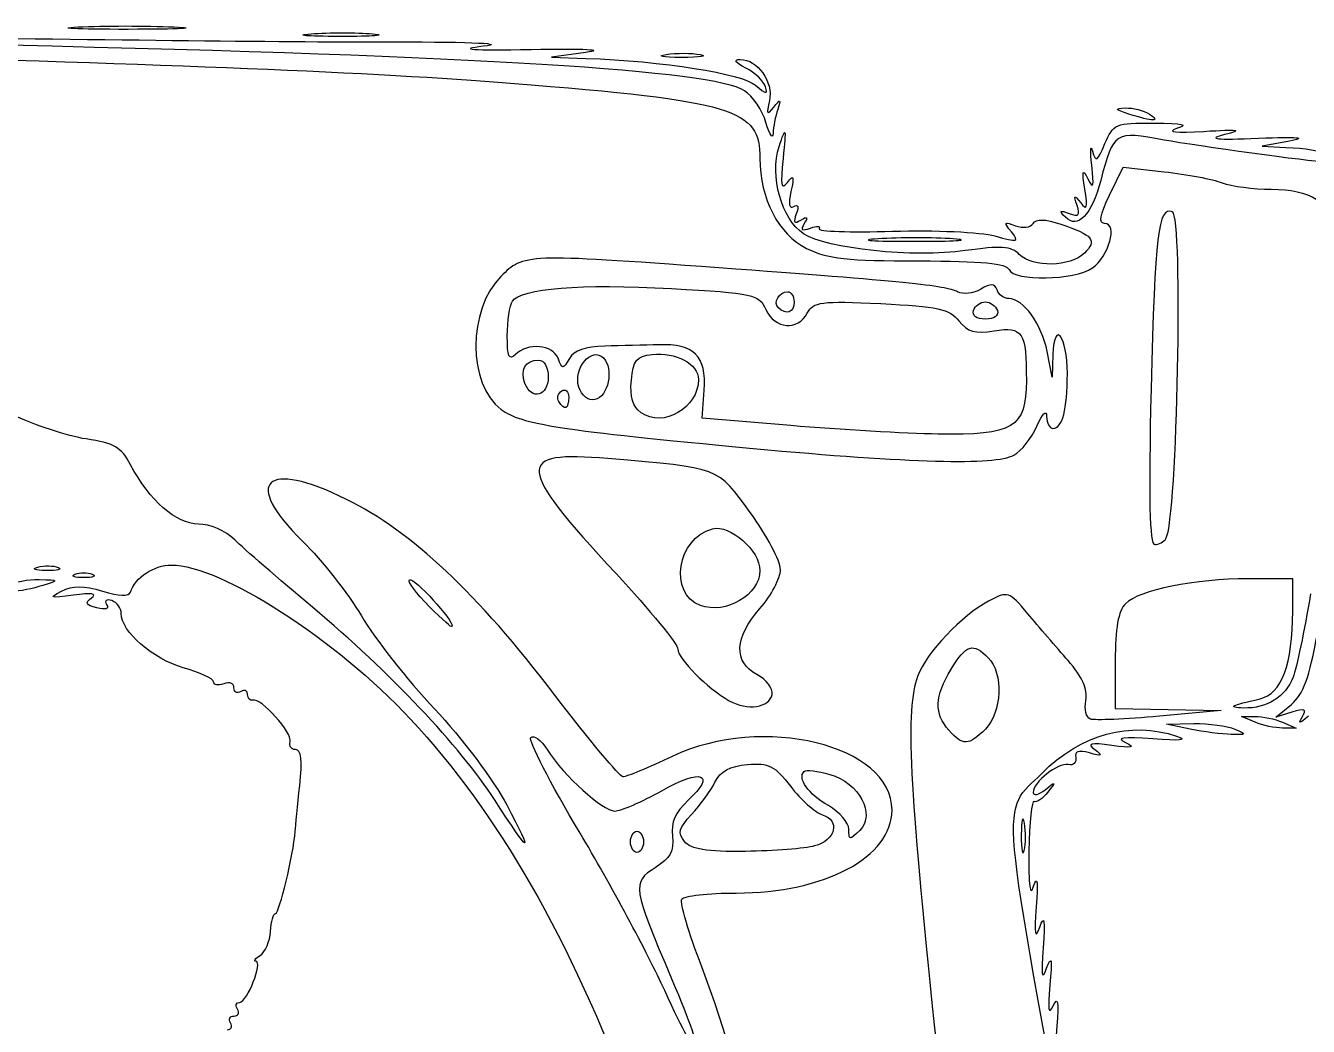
# Model space of a CAD drawing. Extents: x 13 to 164, y 70 to 181.
# Drawn here: x 62.88 to 112.56, y 142.21 to 180.95 of the extents above; entities that cross this region are included whole.
import ezdxf

# ---------------------------------------------------------------- set-up
doc = ezdxf.new("R2010")
doc.units = 0
doc.layers.add('Capa_1', color=7, linetype='CONTINUOUS')

msp = doc.modelspace()

# ---------------------------------------------------------------- linework, layer by layer
at = {"layer": 'Capa_1', "color": 7}
for points in [[(64.917029, 180.901681)], [(73.93242, 180.635954)], [(87.68641, 179.837301)], [(105.60829, 177.530763)], [(98.80493, 172.698427)], [(101.36547, 172.096489)], [(92.03354, 170.027042)], [(99.58902, 169.923992)], [(82.220115, 167.103598)], [(84.304746, 166.961886)], [(83.526884, 166.399981)], [(86.72202, 165.96568)], [(92.51582, 165.467773)], [(101.14932, 164.322912)], [(107.04401, 161.095547)], [(63.34614, 159.987044)], [(64.796313, 159.71433)], [(78.341966, 158.646866)], [(89.0136, 158.504556)], [(91.79089, 155.057861)], [(98.63786, 153.672949)], [(107.98954, 153.718269)], [(110.50308, 153.982844)], [(94.76037, 149.837411)], [(86.82287, 149.35264)], [(88.40394, 149.360397)], [(87.62996, 143.591598)]]:
    msp.add_lwpolyline(points, close=True, dxfattribs=at)
for points in [[(84.573951, 179.914165), (83.251034, 179.730571), (84.573951, 179.686831)], [(111.82602, 176.484233), (110.76769, 176.282885), (111.69373, 176.241725)], [(104.86044, 174.387969), (105.3871, 175.478044), (106.97777, 175.298081)], [(102.66745, 168.220296), (102.63705, 167.344785), (102.44468, 168.336106)], [(92.51578, 165.467823), (89.08056, 165.757285), (89.15926, 166.835357)], [(111.95714, 158.282791), (111.95914, 159.539562), (110.25238, 159.539562)], [(105.07998, 156.345663), (105.07998, 154.512479), (107.1305, 154.475589), (109.18102, 154.438699), (106.79977, 154.218815)], [(111.92528, 154.372867), (111.29683, 154.176998), (111.9021, 154.675249)], [(110.50308, 153.982844), (109.97392, 154.210236), (110.50308, 154.210236)], [(107.98954, 153.718261), (107.0635, 153.913185), (108.12183, 153.929425)], [(111.56142, 153.982844), (112.09058, 153.755453), (111.56142, 153.755453)], [(101.56175, 150.077643), (101.56209, 150.077643)]]:
    msp.add_lwpolyline(points, dxfattribs=at)
for points in [[(66.846834, 180.810141), (64.809542, 180.809717), (63.941129, 180.850921), (64.917029, 180.901681)], [(64.917029, 180.9017), (65.892929, 180.95246), (67.559804, 180.9528), (68.621196, 180.902441)], [(68.621196, 180.902441), (69.682588, 180.852091), (68.884125, 180.810561), (66.846834, 180.810141)], [(59.173951, 180.507376), (66.304472, 180.398211), (74.400722, 180.314315), (77.165618, 180.32094)], [(75.048917, 180.535064), (73.73923, 180.535857), (73.236807, 180.581274), (73.93242, 180.635954)], [(73.93242, 180.635984), (74.628036, 180.690664), (75.699599, 180.690004), (76.31367, 180.634484)], [(76.31367, 180.634484), (76.927744, 180.578994), (76.35861, 180.534253), (75.048917, 180.535064)], [(90.71831, 178.433401), (89.48566, 179.221949), (80.512282, 179.775691), (62.216659, 180.19222)], [(77.165618, 180.32094), (80.263002, 180.32834), (81.583323, 180.26377), (80.605201, 180.152672)], [(80.605201, 180.152672), (79.547849, 180.032575), (80.166355, 179.993297), (82.457284, 180.035059)], [(82.457284, 180.035059), (84.568569, 180.073549), (85.38598, 180.026859), (84.573951, 179.914165)], [(87.68641, 179.837289), (88.08859, 179.898099), (88.6839, 179.896479), (89.00933, 179.833689)], [(55.867007, 179.797577), (68.240781, 179.481894), (76.510146, 179.138983), (81.663882, 178.727839)], [(84.573951, 179.686831), (87.52307, 179.589331), (90.64283, 179.095617), (91.15031, 178.646103)], [(88.27808, 179.723115), (87.55048, 179.725115), (87.28423, 179.776485), (87.68641, 179.837301)], [(89.00933, 179.833689), (89.33475, 179.770889), (89.00533, 179.721129), (88.27808, 179.723115)], [(90.77076, 179.312808), (90.35864, 179.523081), (90.2807, 179.641027), (90.55221, 179.643536)], [(90.55221, 179.643536), (91.22979, 179.649836), (91.84751, 178.780712), (91.68473, 178.05018)], [(91.53702, 178.589103), (91.46792, 178.807385), (91.12308, 179.133051), (90.77076, 179.312808)], [(81.663882, 178.727839), (90.33691, 178.035941), (91.32117, 177.739249), (91.32117, 175.816794)], [(91.55434, 177.19866), (91.41798, 177.670846), (91.04176, 178.22648), (90.71831, 178.433401)], [(91.15031, 178.646103), (91.55942, 178.283725), (91.63738, 178.272234), (91.53702, 178.589103)], [(91.68473, 178.05018), (91.56514, 177.513543), (91.59463, 177.46855), (91.852, 177.795353)], [(91.852, 177.795353), (92.11822, 178.133458), (92.14121, 178.120459), (92.00724, 177.707563)], [(92.00724, 177.707563), (91.92074, 177.441), (91.83926, 177.024281), (91.82613, 176.781522)], [(105.60829, 177.530763), (105.06337, 177.705278), (105.04006, 177.746531), (105.476, 177.764921)], [(105.476, 177.764921), (105.76704, 177.777201), (106.18376, 177.671831), (106.40204, 177.530763)], [(106.40204, 177.530763), (106.86563, 177.231169), (106.54377, 177.231169), (105.60829, 177.530763)], [(91.82613, 176.781522), (91.81303, 176.538762), (91.6907, 176.726472), (91.55434, 177.19866)], [(92.06062, 176.267843), (92.33048, 177.071712), (92.3415, 177.038912), (92.21408, 175.810971)], [(106.97907, 176.525228), (105.07322, 176.885538), (105.0088, 176.844554), (104.5175, 174.959028)], [(104.68273, 176.384085), (105.00652, 177.154169), (105.0917, 177.190171), (106.57183, 177.182544)], [(106.57183, 177.182544), (107.7219, 177.176644), (107.95117, 177.120524), (107.46039, 176.965142)], [(107.46039, 176.965142), (107.04494, 176.833609), (107.43849, 176.794668), (108.51873, 176.860434)], [(108.51873, 176.860434), (109.88452, 176.943584), (110.0479, 176.917494), (109.31248, 176.733654)], [(104.17495, 175.546335), (104.11105, 176.128418), (104.12295, 176.373587), (104.20125, 176.091153)], [(104.20125, 176.091153), (104.3238, 175.649218), (104.39091, 175.69005), (104.68273, 176.384085)], [(113.18246, 175.678631), (112.70573, 175.678631), (108.21642, 176.291301), (106.97907, 176.525228)], [(109.31248, 176.733654), (108.62614, 176.562086), (108.96857, 176.525904), (110.63539, 176.593873)], [(110.63539, 176.593873), (112.18417, 176.657033), (112.55485, 176.622893), (111.82602, 176.484233)], [(93.00623, 172.898733), (92.16083, 173.452659), (91.68485, 175.148516), (92.06062, 176.267843)], [(111.69373, 176.241725), (113.24824, 176.172635), (113.76939, 175.924121), (114.32126, 174.988759)], [(91.32117, 175.816794), (91.32117, 174.257328), (92.04077, 172.866867), (93.12768, 172.326096)], [(92.21408, 175.810971), (92.10697, 174.778697), (92.14378, 174.575247), (92.38166, 174.884929)], [(103.90523, 174.620293), (103.78791, 175.355978), (103.81243, 175.43756), (104.02431, 175.017168)], [(104.02431, 175.017168), (104.23516, 174.598896), (104.26673, 174.709791), (104.17495, 175.546335)], [(92.38166, 174.884929), (92.6257, 175.202641), (92.65374, 175.132249), (92.52221, 174.532031)], [(104.5175, 174.959028), (104.16895, 173.621358), (103.62576, 173.056216), (103.14968, 173.535937)], [(106.97777, 175.298081), (107.85263, 175.199101), (108.86273, 175.006224), (109.22244, 174.869465)], [(92.52221, 174.532031), (92.4164, 174.049155), (92.45481, 173.842133), (92.63007, 173.950461)], [(103.60196, 173.995527), (103.46667, 174.411306), (103.4893, 174.426196), (103.7473, 174.091127)], [(103.7473, 174.091127), (103.98971, 173.776319), (104.02236, 173.885741), (103.90523, 174.620293)], [(104.66995, 173.297894), (104.42893, 173.297894), (104.48284, 173.606444), (104.86044, 174.387969)], [(109.22244, 174.869465), (109.58214, 174.732705), (110.43752, 174.620811), (111.12327, 174.620811)], [(111.12327, 174.620811), (112.64132, 174.620811), (113.42136, 174.120344), (113.64483, 173.003012)], [(92.63007, 173.950461), (92.79751, 174.053942), (92.83519, 173.943961), (92.72797, 173.664643)], [(103.29619, 173.680473), (103.66375, 173.540533), (103.72835, 173.607093), (103.60196, 173.995527)], [(107.29454, 173.746097), (106.74133, 173.93786), (106.61929, 172.92063), (106.47102, 166.881764)], [(92.72797, 173.664643), (92.60041, 173.332225), (92.64757, 173.268629), (92.90417, 173.427198)], [(92.90417, 173.427198), (93.15338, 173.581216), (93.19204, 173.542554), (93.03802, 173.293347)], [(101.90051, 173.291634), (102.01849, 173.482529), (102.35328, 173.474109), (102.98, 173.264484)], [(103.14968, 173.535937), (102.89937, 173.788163), (102.93111, 173.819469), (103.29619, 173.680473)], [(107.04401, 161.095547), (107.49146, 161.819526), (107.72469, 173.596988), (107.29454, 173.746097)], [(93.03802, 173.293347), (92.87946, 173.036777), (92.94302, 172.989584), (93.27547, 173.117144)], [(99.27371, 172.241714), (97.26944, 171.957897), (93.90363, 172.310734), (93.00623, 172.898733)], [(93.27547, 173.117144), (93.52518, 173.212964), (93.67484, 173.202934), (93.60804, 173.094854)], [(93.60804, 173.094854), (93.54124, 172.986772), (94.82118, 172.940706), (96.45235, 172.992486)], [(96.45235, 172.992486), (98.08353, 173.044266), (99.86698, 172.962696), (100.41559, 172.811219)], [(100.41559, 172.811219), (101.32138, 172.561118), (101.3809, 172.575357), (101.06326, 172.966156)], [(101.06326, 172.966156), (100.75845, 173.341156), (100.7788, 173.371967), (101.22148, 173.205714)], [(101.22148, 173.205714), (101.50307, 173.099957), (101.80571, 173.138254), (101.90051, 173.291634)], [(102.98, 173.264484), (104.22686, 172.847436), (104.38975, 172.645882), (103.88657, 172.142709)], [(104.19458, 171.570481), (104.83854, 172.021532), (105.18979, 173.297894), (104.66995, 173.297894)], [(95.89451, 172.699507), (95.05246, 172.646847), (95.67319, 172.603267), (97.27392, 172.602667)], [(98.80493, 172.698407), (98.04626, 172.751667), (96.73657, 172.752157), (95.89451, 172.699507)], [(97.27392, 172.602667), (98.87465, 172.602058), (99.5636, 172.645157), (98.80493, 172.698427)], [(101.36551, 172.096497), (101.05213, 172.409179), (100.65233, 172.436934), (99.27371, 172.241714)], [(89.73332, 171.575191), (82.219287, 172.123402), (82.166027, 172.121323), (81.290425, 171.245724)], [(93.12768, 172.326096), (93.91558, 171.934096), (94.73656, 171.84269), (97.46953, 171.84269)], [(103.88657, 172.142709), (103.34932, 171.605454), (101.88451, 171.578602), (101.36547, 172.096489)], [(98.97646, 170.645498), (98.51925, 170.888132), (96.85206, 171.055821), (89.73332, 171.575191)], [(97.46953, 171.84269), (99.9215, 171.84269), (100.87443, 171.75258), (100.96696, 171.511961)], [(100.96696, 171.511961), (101.14574, 171.047072), (103.50847, 171.089913), (104.19458, 171.570481)], [(81.290425, 171.245724), (79.989511, 169.944808), (79.991916, 167.066022), (81.294725, 166.093329)], [(81.733734, 170.284574), (82.064767, 170.785258), (84.371005, 170.968482), (87.89141, 170.773784)], [(100.50556, 170.718222), (100.41366, 170.971924), (100.26588, 170.97851), (99.87092, 170.746502)], [(87.89141, 170.773784), (91.10247, 170.596195), (91.27928, 170.556798), (91.55204, 169.958146)], [(92.03354, 170.027042), (91.82216, 170.238426), (92.06114, 170.651596), (92.39474, 170.651596)], [(92.39474, 170.651596), (92.53167, 170.651596), (92.64371, 170.473003), (92.64371, 170.254721)], [(99.87092, 170.746502), (99.58775, 170.580154), (99.18524, 170.534702), (98.97646, 170.645498)], [(100.95915, 170.387493), (100.77555, 170.387493), (100.57144, 170.536321), (100.50556, 170.718222)], [(81.535296, 168.945464), (81.537396, 169.520271), (81.626816, 170.122871), (81.733734, 170.284574)], [(91.55204, 169.958146), (91.89527, 169.204837), (92.7828, 169.129349), (93.15346, 169.821938)], [(92.64371, 170.254721), (92.64371, 169.845567), (92.33151, 169.729073), (92.03354, 170.027042)], [(93.15346, 169.821938), (93.39069, 170.265199), (93.6777, 170.302161), (96.00704, 170.189436)], [(96.00704, 170.189436), (98.20897, 170.082877), (98.66103, 169.983219), (99.02524, 169.524074)], [(100.05204, 169.593263), (99.71102, 169.593263), (99.52344, 169.727251), (99.58902, 169.923992)], [(99.58902, 169.923992), (99.64962, 170.105893), (99.85801, 170.254721), (100.05204, 170.254721)], [(100.05204, 170.254721), (100.24607, 170.254721), (100.45443, 170.105893), (100.51506, 169.923992)], [(100.51506, 169.923992), (100.58066, 169.727251), (100.39306, 169.593263), (100.05204, 169.593263)], [(102.44468, 168.336106), (102.24095, 169.386008), (101.51571, 170.387493), (100.95915, 170.387493)], [(99.02524, 169.524074), (99.36485, 169.09593), (99.64837, 169.015649), (100.39366, 169.136593)], [(103.22704, 167.483101), (103.22704, 168.930233), (102.71554, 169.604074), (102.66745, 168.220296)], [(81.848746, 168.21786), (81.601802, 167.970916), (81.532145, 168.13261), (81.535296, 168.945464)], [(100.39366, 169.136593), (101.50049, 169.316206), (101.63958, 169.100653), (101.63958, 167.205808)], [(83.505106, 168.072339), (83.30085, 168.602489), (82.319585, 168.688699), (81.848746, 168.21786)], [(85.31127, 168.545759), (84.547694, 168.530249), (84.115685, 168.379178), (83.939996, 168.066239)], [(84.304746, 166.961886), (84.07776, 167.677053), (84.805703, 168.54127), (85.25589, 168.091086)], [(87.40059, 168.598939), (86.86459, 168.582149), (85.92439, 168.558219), (85.31127, 168.545759)], [(89.15926, 166.835357), (89.25566, 168.155819), (88.77091, 168.641869), (87.40059, 168.598939)], [(82.220115, 167.103598), (82.019299, 167.626918), (82.236545, 168.005763), (82.737449, 168.005763)], [(82.737449, 168.005763), (82.967737, 168.005763), (83.118709, 167.743839), (83.118709, 167.344305)], [(83.939996, 168.066239), (83.697635, 167.634548), (83.673667, 167.634887), (83.505106, 168.072339)], [(85.25589, 168.091086), (85.67094, 167.67603), (85.44664, 166.571004), (84.927252, 166.472065)], [(86.33903, 167.223692), (86.41233, 167.993978), (86.53859, 168.151048), (87.14052, 168.220512)], [(87.14052, 168.220512), (88.05956, 168.326572), (88.93954, 167.853453), (88.93954, 167.253274)], [(102.66957, 165.36041), (103.03773, 165.36041), (103.22704, 166.081258), (103.22704, 167.483101)], [(83.118709, 167.344305), (83.118709, 166.604406), (82.477576, 166.432666), (82.220115, 167.103598)], [(84.927252, 166.472065), (84.662518, 166.421635), (84.414201, 166.617025), (84.304746, 166.961886)], [(86.72202, 165.96568), (86.39138, 166.207453), (86.27784, 166.580395), (86.33903, 167.223692)], [(88.93954, 167.253274), (88.93954, 166.160916), (87.5547, 165.356813), (86.72202, 165.96568)], [(101.63958, 167.205808), (101.63958, 165.391656), (101.1285, 165.083615), (98.20727, 165.137044)], [(83.526884, 166.399981), (83.443154, 166.535447), (83.495664, 166.721067), (83.64356, 166.812471)], [(83.912459, 166.56617), (83.912459, 166.101422), (83.753693, 166.032992), (83.526884, 166.399981)], [(83.64356, 166.812471), (83.791454, 166.903871), (83.912459, 166.793041), (83.912459, 166.56617)], [(106.47102, 166.881764), (106.36648, 162.623891), (106.40762, 160.862494), (106.61161, 160.862494)], [(81.294725, 166.093329), (82.067996, 165.515998), (83.605567, 165.278426), (91.05622, 164.585064)], [(102.04759, 165.447388), (102.262, 165.940282), (102.41685, 166.095425), (102.42294, 165.823431)], [(65.225517, 164.951106), (64.516513, 165.055409), (63.205019, 165.487828), (62.31109, 165.912037)], [(98.20727, 165.137044), (96.96634, 165.159744), (94.40519, 165.308569), (92.51582, 165.467773)], [(101.1493, 164.32291), (101.44262, 164.479887), (101.84685, 164.985904), (102.04759, 165.447388)], [(102.42294, 165.823431), (102.42894, 165.568769), (102.53962, 165.36041), (102.66957, 165.36041)], [(66.945309, 163.947556), (66.584888, 164.628671), (66.304295, 164.792405), (65.225517, 164.951106)], [(85.43239, 164.189645), (81.810603, 164.498297), (81.850836, 163.927131), (85.74614, 159.735504)], [(91.05622, 164.585064), (97.17296, 164.015839), (100.41806, 163.931551), (101.14932, 164.322912)], [(69.568526, 161.656244), (68.717104, 161.656244), (67.67708, 162.564677), (66.945309, 163.947556)], [(75.305505, 162.612022), (72.148232, 164.172428), (71.243502, 163.302396), (73.613433, 160.98484)], [(90.94505, 162.099262), (89.65076, 163.877997), (89.81351, 163.816283), (85.43239, 164.189645)], [(83.377365, 155.035213), (80.366687, 158.985458), (77.835001, 161.361876), (75.305505, 162.612022)], [(92.11454, 159.892719), (92.11454, 160.222342), (91.58827, 161.215287), (90.94505, 162.099262)], [(70.977943, 161.041506), (70.607423, 161.402252), (70.025093, 161.656244), (69.568526, 161.656244)], [(89.0136, 158.504556), (87.76753, 158.967781), (88.10516, 161.111747), (89.48084, 161.471496)], [(89.48084, 161.471496), (90.1625, 161.649754), (91.32079, 160.633513), (91.32079, 159.857194)], [(73.990584, 158.431899), (72.680896, 159.529079), (71.325208, 160.7034), (70.977943, 161.041506)], [(73.613433, 160.98484), (74.351885, 160.262705), (75.374439, 158.962926), (75.885776, 158.096437)], [(106.61161, 160.862494), (106.77021, 160.862494), (106.96479, 160.967367), (107.04401, 161.095547)], [(63.671834, 159.855271), (63.235271, 159.860671), (63.088708, 159.919961), (63.34614, 159.987044)], [(63.34614, 159.987041), (63.603571, 160.054121), (63.960759, 160.049711), (64.13989, 159.977241)], [(64.13989, 159.977241), (64.31902, 159.904761), (64.1084, 159.849879), (63.671834, 159.855271)], [(66.936579, 159.01871), (67.131529, 159.594824), (67.84565, 160.068283), (68.519354, 160.068084)], [(68.519354, 160.068084), (70.439033, 160.067555), (74.897212, 157.197588), (77.789692, 154.100344)], [(62.216625, 159.274513), (62.434907, 159.415578), (62.970688, 159.520948), (63.40725, 159.508672)], [(63.40725, 159.508672), (64.185083, 159.486792), (64.187737, 159.482102), (63.539542, 159.274513)], [(65.127042, 159.580876), (64.76324, 159.580876), (64.614412, 159.640926), (64.796313, 159.71433)], [(64.796313, 159.71433), (64.978214, 159.78773), (65.27587, 159.78773), (65.457771, 159.71433)], [(65.457771, 159.71433), (65.639672, 159.64093), (65.490841, 159.580876), (65.127042, 159.580876)], [(78.341966, 158.646866), (77.840478, 159.174784), (77.598521, 159.555228), (77.804288, 159.492297)], [(77.804288, 159.492297), (78.150993, 159.386262), (79.622917, 157.687013), (79.368063, 157.687013)], [(85.74614, 159.735504), (87.06595, 158.315295), (88.14579, 156.998119), (88.14579, 156.808442)], [(91.32079, 159.857194), (91.32079, 158.918812), (89.99311, 158.140429), (89.0136, 158.504556)], [(91.32079, 158.389375), (91.75735, 158.886594), (92.11454, 159.563099), (92.11454, 159.892719)], [(110.25238, 159.539562), (108.16807, 159.539562), (106.00215, 159.101026), (105.473, 158.571873)], [(63.539542, 159.274513), (63.17574, 159.158004), (62.639959, 159.052631), (62.348917, 159.040354)], [(64.730142, 158.902587), (63.813176, 158.775277), (63.75203, 158.796018), (64.272378, 159.05786)], [(64.272378, 159.05786), (64.722855, 159.284542), (65.119603, 159.284261), (65.859878, 159.05676)], [(65.435381, 158.801852), (65.667407, 158.964602), (65.425581, 158.999144), (64.730142, 158.902587)], [(65.859878, 159.05676), (66.504406, 158.858661), (66.877953, 158.845458), (66.936579, 159.01871)], [(101.69672, 158.183731), (100.96495, 159.057658), (100.93214, 159.068096), (100.17016, 158.669326)], [(65.634184, 158.409856), (65.204812, 158.522137), (65.160675, 158.609166), (65.435381, 158.801852)], [(66.016594, 158.539763), (66.121872, 158.369425), (65.976994, 158.320207), (65.634184, 158.409856)], [(66.214666, 158.691478), (66.00795, 158.760388), (65.921275, 158.694078), (66.016594, 158.539763)], [(66.582225, 158.194133), (66.582225, 158.400286), (66.416824, 158.624091), (66.214666, 158.691478)], [(79.368063, 157.687013), (79.305193, 157.687013), (78.843455, 158.118945), (78.341966, 158.646866)], [(100.17016, 158.669326), (99.13852, 158.129439), (97.77274, 156.678921), (97.42329, 155.75203)], [(105.473, 158.571873), (105.20099, 158.299862), (105.07998, 157.614398), (105.07998, 156.345663)], [(112.64733, 158.948351), (112.40857, 157.531777), (112.10211, 156.0805), (111.9663, 155.723291)], [(68.980927, 156.094628), (67.803812, 156.424201), (66.582225, 157.493416), (66.582225, 158.194133)], [(81.036173, 150.988011), (79.69925, 153.056489), (76.988778, 155.920191), (73.990584, 158.431899)], [(75.885776, 158.096437), (76.397115, 157.22995), (77.6718, 155.610732), (78.718415, 154.498175)], [(91.19828, 155.830174), (90.28644, 156.31818), (90.33166, 157.262816), (91.32079, 158.389375)], [(103.25236, 156.370089), (102.80807, 156.876374), (102.10803, 157.692513), (101.69672, 158.183731)], [(110.68998, 154.888272), (111.52228, 155.071419), (111.95473, 156.229886), (111.95714, 158.282791)], [(98.72624, 156.033363), (99.31541, 156.999671), (99.56595, 157.076985), (100.16545, 156.477484)], [(111.9021, 154.675249), (112.36333, 155.054929), (112.60357, 155.708708), (112.91156, 157.42246)], [(88.14579, 156.808442), (88.14579, 156.433414), (89.28277, 155.291313), (90.13017, 154.81513)], [(70.1541, 155.544265), (70.1541, 155.666307), (69.626172, 155.913969), (68.980927, 156.094628)], [(98.63784, 153.672946), (98.06117, 154.310166), (98.0864, 154.983967), (98.72624, 156.033363)], [(100.16545, 156.477484), (100.75661, 155.886321), (100.69389, 154.360094), (100.05206, 153.718259)], [(103.94131, 154.827883), (104.02331, 155.256754), (103.80962, 155.73507), (103.25236, 156.370089)], [(70.550975, 155.474665), (70.332694, 155.390905), (70.1541, 155.422225), (70.1541, 155.544265)], [(70.94785, 155.318455), (70.94785, 155.488132), (70.769257, 155.558429), (70.550975, 155.474665)], [(91.79089, 155.057861), (91.83419, 155.285053), (91.56747, 155.632594), (91.19828, 155.830174)], [(97.42329, 155.75203), (96.95372, 154.506541), (97.10041, 151.458796), (98.07219, 142.269546)], [(111.9663, 155.723291), (111.67998, 154.970232), (110.93152, 154.503581), (110.05779, 154.533368)], [(71.212434, 155.173471), (71.066913, 155.083531), (70.94785, 155.148781), (70.94785, 155.318455)], [(71.477017, 155.056795), (71.477017, 155.210904), (71.357955, 155.263408), (71.212434, 155.173471)], [(71.675455, 154.838448), (71.566314, 154.804428), (71.477017, 154.902688), (71.477017, 155.056795)], [(86.01923, 151.866661), (85.8944, 151.866661), (84.705563, 153.292508), (83.377365, 155.035213)], [(90.13017, 154.81513), (90.83438, 154.419405), (91.69325, 154.54494), (91.79089, 155.057861)], [(73.122143, 153.229686), (73.233284, 153.563103), (71.996452, 154.938497), (71.675455, 154.838448)], [(104.1205, 154.102562), (103.95658, 154.159562), (103.87595, 154.485954), (103.94131, 154.827883)], [(110.05779, 154.533368), (109.40318, 154.555668), (109.54799, 154.636979), (110.68998, 154.888272)], [(112.33751, 154.209659), (112.50608, 154.489601), (112.41521, 154.525569), (111.92528, 154.372867)], [(77.789692, 154.100344), (81.165397, 150.485676), (84.00689, 145.534197), (86.35991, 139.166212)], [(78.718415, 154.498175), (79.76503, 153.385615), (81.022457, 151.713311), (81.512696, 150.781938)], [(96.43607, 150.582995), (96.43607, 153.097516), (91.43013, 154.319062), (87.9236, 152.660202)], [(102.23573, 152.003312), (103.74629, 153.513869), (105.68284, 154.04656), (107.46037, 153.44046)], [(106.79977, 154.218815), (105.49008, 154.097876), (104.28441, 154.045563), (104.1205, 154.102562)], [(110.50308, 154.210236), (110.79412, 154.210236), (111.27037, 154.10791), (111.56142, 153.982844)], [(112.5664, 154.211559), (112.19455, 153.909962), (112.15688, 153.909645), (112.33751, 154.209659)], [(100.05206, 153.718259), (99.39933, 153.065533), (99.19353, 153.058939), (98.63786, 153.672949)], [(109.57704, 153.507113), (109.21324, 153.516013), (108.49886, 153.611063), (107.98954, 153.718269)], [(108.12183, 153.929425), (108.70392, 153.938325), (109.41829, 153.843335), (109.70933, 153.718269)], [(109.70933, 153.718269), (110.18885, 153.512214), (110.17643, 153.492402), (109.57704, 153.507113)], [(111.56142, 153.755453), (111.27037, 153.755453), (110.79412, 153.857778), (110.50308, 153.982844)], [(73.332588, 152.924513), (73.160894, 152.924513), (73.066194, 153.06184), (73.122143, 153.229686)], [(84.353778, 149.690315), (83.19706, 151.622283), (82.339918, 153.289158), (82.449019, 153.39448)], [(82.449019, 153.39448), (82.55812, 153.4998), (82.83942, 153.288317), (83.074124, 152.924515)], [(104.94683, 153.083328), (104.11935, 153.197364), (103.97507, 153.163368), (104.28537, 152.927465)], [(105.476, 153.197425), (105.87821, 152.99985), (105.75124, 152.972473), (104.94683, 153.083328)], [(106.53433, 153.33614), (105.37946, 153.42433), (105.09104, 153.38652), (105.476, 153.197425)], [(107.46037, 153.44046), (107.90967, 153.287258), (107.61265, 153.253799), (106.53433, 153.33614)], [(73.49683, 151.535451), (73.600597, 152.509847), (73.55157, 152.924513), (73.332588, 152.924513)], [(83.074124, 152.924515), (83.737074, 151.896923), (85.22743, 150.543264), (85.69584, 150.543264)], [(87.9236, 152.660202), (87.00103, 152.223753), (86.14406, 151.866661), (86.01923, 151.866661)], [(103.55112, 152.614209), (103.59112, 152.421341), (103.46022, 152.298273), (103.26007, 152.340725)], [(104.08029, 152.795313), (103.65714, 152.914511), (103.49995, 152.860713), (103.55112, 152.614209)], [(104.28537, 152.927465), (104.60804, 152.682167), (104.56969, 152.657458), (104.08029, 152.795313)], [(87.51647, 151.332156), (89.06056, 152.203585), (89.64915, 151.988762), (88.53826, 150.959225)], [(89.57774, 151.657824), (89.79299, 152.092061), (90.14942, 152.285843), (90.83932, 152.343711)], [(90.83932, 152.343711), (91.67218, 152.413571), (91.89586, 152.299861), (92.51037, 151.49419)], [(93.97077, 150.754007), (93.19894, 151.194576), (92.76214, 151.808224), (93.02983, 152.075913)], [(93.02983, 152.075913), (93.10353, 152.149613), (93.55281, 152.098533), (94.02825, 151.96241)], [(103.26007, 152.340725), (102.85847, 152.425915), (101.90412, 151.668162), (101.90412, 151.264096)], [(73.318451, 149.749513), (73.335201, 149.967794), (73.415471, 150.771466), (73.49683, 151.535451)], [(88.67293, 150.408811), (89.00557, 150.762892), (89.41274, 151.324949), (89.57774, 151.657824)], [(94.02825, 151.96241), (95.17087, 151.635258), (95.8162, 150.427361), (95.18538, 149.796541)], [(103.7603, 134.271876), (100.52757, 151.616494), (100.63219, 150.399776), (102.23573, 152.003312)], [(102.36715, 151.371249), (102.78615, 151.699851), (102.79587, 151.690633), (102.46946, 151.274269)], [(85.69584, 150.543264), (85.92837, 150.543264), (86.74766, 150.898266), (87.51647, 151.332156)], [(92.51037, 151.49419), (92.90059, 150.982592), (93.45418, 150.489641), (93.74058, 150.398741)], [(101.90412, 151.264096), (101.90412, 151.123311), (102.11248, 151.171526), (102.36715, 151.371249)], [(102.46946, 151.274269), (102.27107, 151.021211), (102.03294, 150.860321), (101.94029, 150.916735)], [(81.512696, 150.781938), (82.577043, 148.759858), (82.437216, 148.820326), (81.036173, 150.988011)], [(88.53826, 150.959225), (88.03857, 150.496132), (87.86667, 150.104499), (87.92805, 149.568995)], [(90.40044, 147.368744), (93.82366, 147.368744), (96.43607, 148.759974), (96.43607, 150.582995)], [(94.76037, 149.837414), (94.76037, 150.093648), (94.40505, 150.506114), (93.97077, 150.754007)], [(101.94029, 150.916735), (101.84759, 150.973155), (101.75781, 150.108637), (101.74067, 148.995593)], [(88.40394, 149.360397), (88.12549, 149.695904), (88.17144, 149.875003), (88.67293, 150.408811)], [(93.74058, 150.398741), (94.44608, 150.174824), (94.25563, 149.420219), (93.43607, 149.192178)], [(101.56209, 150.077643), (101.49879, 150.406761), (101.44462, 150.199791), (101.44168, 149.617708)], [(101.55675, 149.01931), (101.62295, 149.272276), (101.62535, 149.748525), (101.56175, 150.077643)], [(72.559393, 146.574326), (72.704721, 146.5745), (73.24977, 148.854489), (73.318451, 149.749513)], [(87.62996, 143.591598), (86.98478, 145.01392), (85.5105, 147.758342), (84.353778, 149.690315)], [(86.55829, 149.749515), (86.41277, 149.749515), (86.29371, 149.570921), (86.29371, 149.35264)], [(86.82287, 149.35264), (86.82287, 149.570921), (86.70381, 149.749515), (86.55829, 149.749515)], [(87.92805, 149.568995), (87.99475, 148.98729), (87.84795, 148.719148), (87.26016, 148.348695)], [(95.18538, 149.796541), (94.7951, 149.40626), (94.76037, 149.409599), (94.76037, 149.837411)], [(101.44168, 149.617708), (101.43868, 149.035624), (101.49058, 148.766345), (101.55675, 149.01931)], [(86.29371, 149.35264), (86.29371, 149.134358), (86.41277, 148.955764), (86.55829, 148.955764)], [(86.55829, 148.955764), (86.70381, 148.955764), (86.82287, 149.134358), (86.82287, 149.35264)], [(90.75787, 148.982139), (89.2453, 148.962379), (88.65563, 149.057129), (88.40394, 149.360397)], [(93.43607, 149.192178), (93.07303, 149.09116), (91.86784, 148.996643), (90.75787, 148.982139)], [(101.74067, 148.995593), (101.71987, 147.645395), (101.78007, 147.192019), (101.9216, 147.633336)], [(87.26016, 148.348695), (86.3558, 147.778732), (86.38282, 147.599609), (87.91366, 144.01658)], [(101.9216, 147.633336), (102.06232, 148.072187), (102.09668, 147.805058), (102.0237, 146.839586)], [(89.06549, 144.511287), (88.55999, 145.820183), (88.21282, 146.998569), (88.294, 147.129921)], [(88.294, 147.129921), (88.3752, 147.261273), (89.32308, 147.368744), (90.40044, 147.368744)], [(72.362749, 145.878305), (72.384919, 146.261013), (72.473409, 146.574225), (72.559393, 146.574326)], [(102.0237, 146.839586), (101.9412, 145.748754), (101.9744, 145.550004), (102.15599, 146.045836)], [(102.15599, 146.045836), (102.33762, 146.541668), (102.37074, 146.342918), (102.28828, 145.252086)], [(71.965874, 144.956501), (72.161986, 145.080786), (72.34058, 145.495598), (72.362749, 145.878305)], [(102.28828, 145.252086), (102.20478, 144.1472), (102.23758, 143.956115), (102.42468, 144.458336)], [(71.170936, 143.13493), (71.458983, 143.13493), (72.079579, 144.720215), (71.793983, 144.72648)], [(71.793983, 144.72648), (71.692412, 144.72858), (71.769773, 144.832218), (71.965874, 144.956501)], [(102.42468, 144.458336), (102.61415, 144.966979), (102.64312, 144.814167), (102.55008, 143.796879)], [(92.29715, 126.923495), (92.00857, 133.852885), (90.94381, 139.647704), (89.06549, 144.511287)], [(87.91366, 144.01658), (89.34081, 140.676242), (89.10954, 140.329802), (87.62996, 143.591598)], [(102.55008, 143.796879), (102.46258, 142.840323), (102.49828, 142.620507), (102.67909, 143.003129)], [(71.080146, 142.870347), (70.990206, 143.015868), (71.031066, 143.13493), (71.170936, 143.13493)], [(102.67909, 143.003129), (102.86109, 143.388346), (102.89866, 143.172425), (102.8172, 142.209379)], [(70.815563, 142.34118), (70.725623, 142.486701), (70.785153, 142.605764), (70.947854, 142.605764)], [(70.947854, 142.605764), (71.110552, 142.605764), (71.170083, 142.724826), (71.080146, 142.870347)], [(70.683271, 142.076597), (70.845969, 142.076597), (70.9055, 142.19566), (70.815563, 142.34118)], [(98.07219, 142.269546), (98.58353, 137.434256), (99.06171, 132.882799), (99.1348, 132.155195)], [(102.8172, 142.209379), (102.7301, 141.179544), (102.7601, 141.033002), (102.95277, 141.547921)]]:
    msp.add_open_spline(points, degree=3, dxfattribs=at)

doc.saveas('drawing.dxf')
